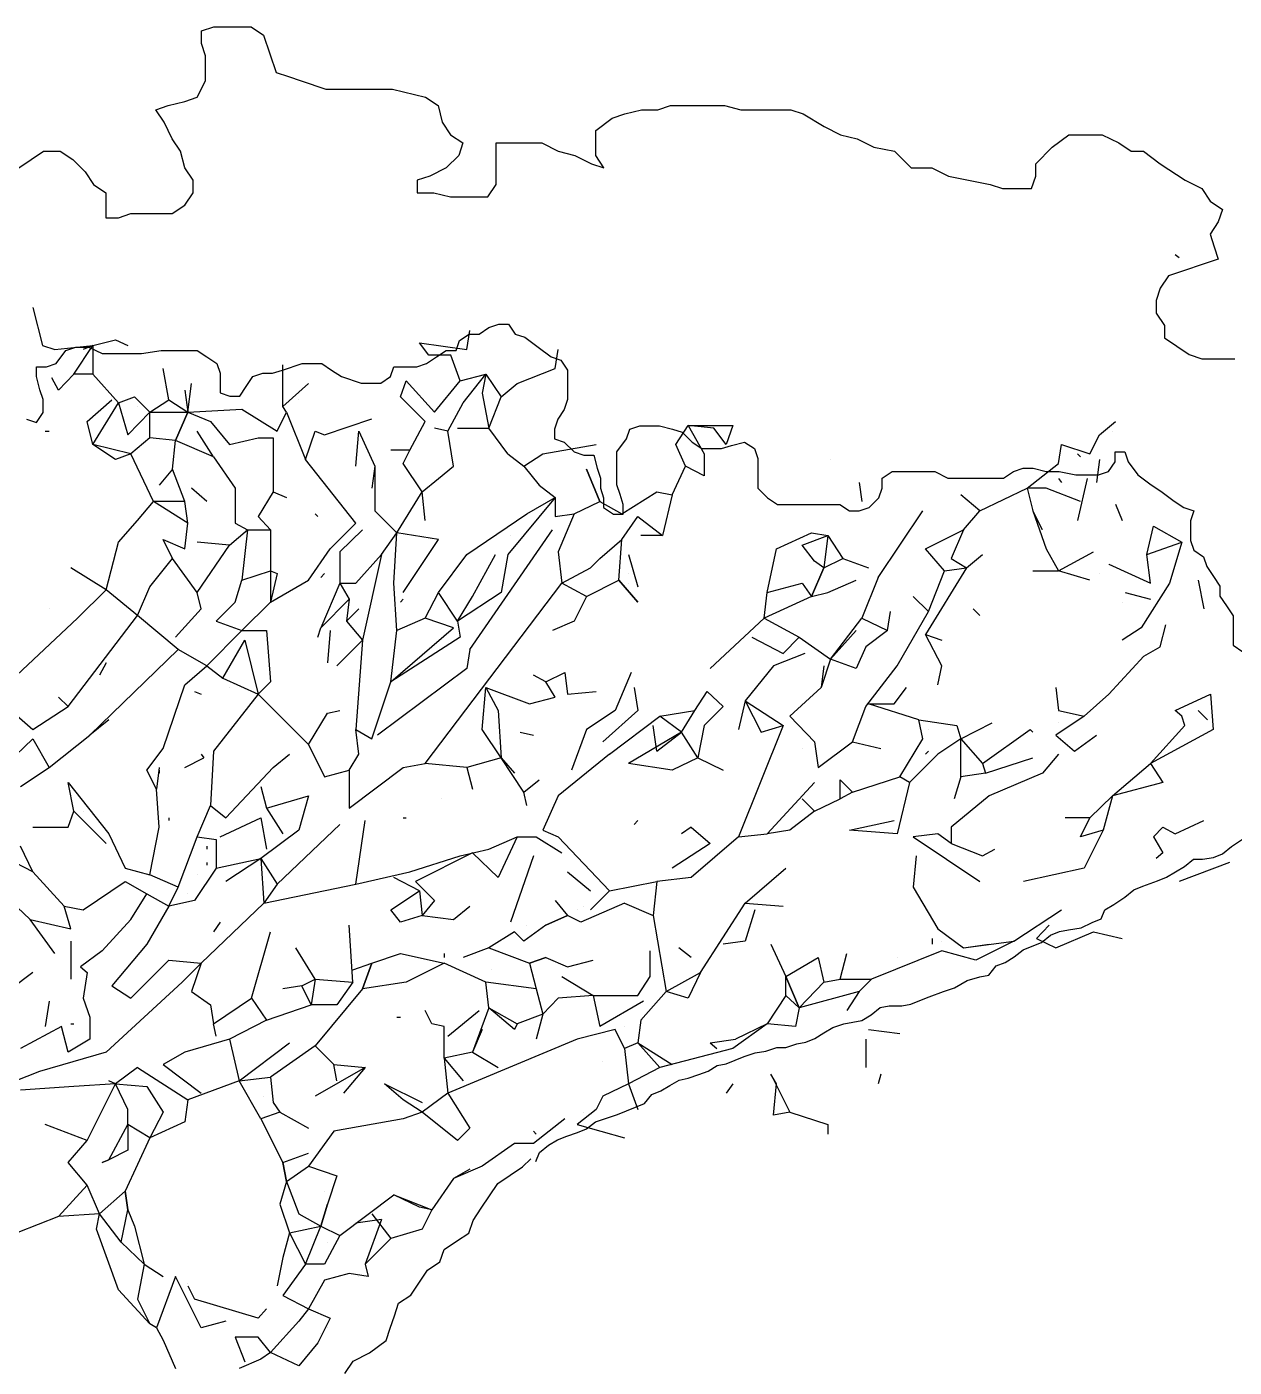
# Model space of a CAD drawing. Header units: inches. Extents: x -422522 to 22891, y -2973 to 414515.
# Drawn here: x 2611.1 to 2842.2, y -2062 to -1805.5 of the extents above; entities that cross this region are included whole.
import ezdxf

# ---------------------------------------------------------------- set-up
doc = ezdxf.new("R2010")
doc.units = ezdxf.units.IN
doc.header["$MEASUREMENT"] = 0
doc.layers.add('pino marittimo', color=7, linetype='Continuous')

msp = doc.modelspace()

# ---------------------------------------------------------------- linework, layer by layer
at = {"layer": 'pino marittimo'}
for p, q in [((2830.91, -1849.07), (2831.64, -1849.61)), ((2612.27, -1859.24), (2614.09, -1866.51)), ((2695.33, -1867.24), (2695.87, -1863.6)), ((2614.09, -1866.51), (2616.45, -1867.24)), ((2616.45, -1867.24), (2623.72, -1866.51)), ((2620.09, -1871.97), (2623.72, -1866.51)), ((2623.72, -1866.51), (2621.9, -1867.24)), ((2623.72, -1866.51), (2628.08, -1865.42)), ((2623.72, -1866.51), (2623.72, -1871.97)), ((2628.08, -1865.42), (2630.44, -1866.51)), ((2688.06, -1868.33), (2686.24, -1865.97)), ((2686.24, -1865.97), (2695.33, -1867.24)), ((2692.24, -1868.33), (2688.06, -1868.33)), ((2694.06, -1873.24), (2692.24, -1868.33)), ((2712.23, -1870.87), (2712.78, -1867.24)), ((2620.09, -1871.97), (2617.18, -1875.05)), ((2623.72, -1871.97), (2620.09, -1871.97)), ((2623.72, -1871.97), (2628.63, -1877.42)), ((2638.26, -1876.87), (2637.17, -1870.87)), ((2660.07, -1878.14), (2660.07, -1870.15)), ((2694.06, -1873.24), (2698.96, -1871.97)), ((2694.6, -1877.42), (2698.96, -1871.97)), ((2698.96, -1871.97), (2698.24, -1875.6)), ((2698.96, -1871.97), (2701.87, -1876.33)), ((2704.96, -1873.78), (2712.23, -1870.87)), ((2617.18, -1875.05), (2615.91, -1872.69)), ((2641.89, -1879.24), (2642.62, -1873.78)), ((2660.07, -1878.14), (2664.98, -1873.78)), ((2682.61, -1876.33), (2683.7, -1873.24)), ((2683.7, -1873.24), (2689.15, -1879.24)), ((2689.15, -1879.24), (2694.06, -1873.24)), ((2701.87, -1876.33), (2704.96, -1873.78)), ((2622.63, -1881.05), (2627.36, -1876.87)), ((2623.72, -1885.41), (2628.63, -1877.42)), ((2628.63, -1877.42), (2631.72, -1876.33)), ((2628.63, -1877.42), (2630.44, -1883.6)), ((2631.72, -1876.33), (2634.63, -1879.24)), ((2634.63, -1879.24), (2638.26, -1876.87)), ((2638.26, -1876.87), (2641.89, -1879.24)), ((2641.35, -1875.05), (2641.89, -1879.24)), ((2663.16, -1876.87), (2663.16, -1876.87)), ((2687.33, -1881.05), (2682.61, -1876.33)), ((2691.69, -1882.87), (2694.6, -1877.42)), ((2698.24, -1875.6), (2699.51, -1882.32)), ((2699.51, -1882.32), (2701.87, -1876.33)), ((2630.44, -1883.6), (2634.63, -1879.24)), ((2632.26, -1878.14), (2632.26, -1878.14)), ((2634.63, -1884.14), (2634.63, -1879.24)), ((2634.63, -1879.24), (2641.89, -1879.24)), ((2641.89, -1879.24), (2639.53, -1884.69)), ((2639.53, -1884.69), (2641.89, -1879.24)), ((2641.89, -1879.24), (2652.25, -1878.69)), ((2641.89, -1879.24), (2646.26, -1881.05)), ((2652.25, -1878.69), (2658.98, -1882.87)), ((2658.98, -1882.87), (2660.8, -1879.24)), ((2660.8, -1879.24), (2660.07, -1878.14)), ((2660.8, -1879.24), (2664.43, -1888.32)), ((2623.72, -1885.41), (2622.63, -1881.05)), ((2646.26, -1881.05), (2649.89, -1885.41)), ((2668.07, -1883.6), (2677.15, -1880.51)), ((2684.42, -1886.5), (2687.33, -1881.05)), ((2691.69, -1882.87), (2689.15, -1882.32)), ((2693.51, -1882.32), (2699.51, -1882.32)), ((2703.14, -1887.23), (2699.51, -1882.32)), ((2735.31, -1885.41), (2737.67, -1881.78)), ((2737.67, -1881.78), (2746.22, -1881.78)), ((2742.58, -1882.32), (2737.67, -1881.78)), ((2737.67, -1881.78), (2740.76, -1887.23)), ((2744.94, -1885.41), (2742.58, -1882.32)), ((2746.22, -1881.78), (2744.94, -1885.41)), ((2816.37, -1883.6), (2819.46, -1881.05)), ((2614.63, -1882.87), (2615.36, -1882.87)), ((2634.63, -1884.14), (2630.99, -1887.23)), ((2639.53, -1884.69), (2634.63, -1884.14)), ((2638.99, -1890.14), (2639.53, -1884.69)), ((2646.8, -1887.78), (2639.53, -1884.69)), ((2646.8, -1887.78), (2643.71, -1882.87)), ((2649.89, -1885.41), (2655.34, -1884.14)), ((2655.34, -1884.14), (2658.25, -1884.14)), ((2655.34, -1884.14), (2658.25, -1884.14)), ((2658.25, -1884.14), (2658.25, -1894.5)), ((2664.43, -1888.32), (2666.25, -1882.87)), ((2666.25, -1882.87), (2668.07, -1883.6)), ((2674.06, -1889.59), (2674.61, -1882.87)), ((2674.61, -1882.87), (2677.7, -1889.59)), ((2692.78, -1889.59), (2691.69, -1882.87)), ((2814.55, -1887.23), (2816.37, -1883.6)), ((2818.91, -1882.87), (2818.91, -1882.87)), ((2630.99, -1887.23), (2623.72, -1885.41)), ((2628.08, -1888.32), (2623.72, -1885.41)), ((2630.99, -1887.23), (2628.08, -1888.32)), ((2635.35, -1896.32), (2630.99, -1887.23)), ((2684.42, -1886.5), (2680.79, -1886.5)), ((2683.15, -1889.05), (2684.42, -1886.5)), ((2703.14, -1887.23), (2706.23, -1889.59)), ((2706.23, -1889.59), (2709.87, -1887.23)), ((2709.87, -1887.23), (2720.04, -1885.41)), ((2737.13, -1889.59), (2735.31, -1885.41)), ((2740.76, -1887.23), (2740.76, -1891.41)), ((2808.55, -1889.05), (2809.1, -1885.41)), ((2809.1, -1885.41), (2814.55, -1887.23)), ((2812.19, -1887.23), (2812.73, -1887.78)), ((2638.99, -1890.14), (2636.44, -1893.23)), ((2641.35, -1896.32), (2638.99, -1890.14)), ((2646.8, -1887.78), (2650.98, -1893.77)), ((2674.06, -1900.5), (2664.43, -1888.32)), ((2677.7, -1889.59), (2677.15, -1893.77)), ((2677.7, -1889.59), (2677.7, -1898.14)), ((2686.79, -1894.5), (2683.15, -1889.05)), ((2689.88, -1891.96), (2692.78, -1889.59)), ((2706.23, -1889.59), (2709.14, -1893.23)), ((2720.77, -1896.32), (2718.23, -1890.14)), ((2718.23, -1890.14), (2718.23, -1890.14)), ((2718.23, -1890.14), (2720.77, -1896.32)), ((2734.58, -1895.05), (2737.13, -1889.59)), ((2740.76, -1891.41), (2737.13, -1889.59)), ((2764.94, -1888.32), (2764.94, -1888.32)), ((2802.56, -1893.77), (2808.55, -1889.05)), ((2816.37, -1888.32), (2815.82, -1892.68)), ((2686.79, -1894.5), (2689.88, -1891.96)), ((2770.39, -1892.68), (2770.93, -1896.32)), ((2808.55, -1891.96), (2809.1, -1892.68)), ((2814.01, -1891.96), (2812.19, -1899.95)), ((2645.53, -1896.32), (2642.62, -1893.77)), ((2650.98, -1893.77), (2650.98, -1900.5)), ((2658.25, -1894.5), (2655.34, -1899.23)), ((2658.25, -1894.5), (2660.8, -1895.59)), ((2681.88, -1902.32), (2686.79, -1894.5)), ((2687.33, -1899.95), (2686.79, -1894.5)), ((2709.14, -1893.23), (2712.23, -1895.59)), ((2724.95, -1898.68), (2731.68, -1894.5)), ((2731.68, -1894.5), (2734.58, -1895.05)), ((2734.58, -1895.05), (2732.77, -1902.86)), ((2793.47, -1898.14), (2789.83, -1895.05)), ((2793.47, -1898.14), (2802.56, -1893.77)), ((2806.19, -1893.77), (2802.56, -1893.77)), ((2802.56, -1893.77), (2803.65, -1898.14)), ((2812.73, -1896.32), (2806.19, -1893.77)), ((2632.26, -1899.95), (2635.35, -1896.32)), ((2641.35, -1896.32), (2635.35, -1896.32)), ((2641.89, -1900.5), (2635.35, -1896.32)), ((2641.89, -1900.5), (2641.35, -1896.32)), ((2712.23, -1895.59), (2703.14, -1906.5)), ((2706.78, -1898.68), (2712.23, -1895.59)), ((2712.23, -1895.59), (2712.23, -1899.23)), ((2715.86, -1898.68), (2720.77, -1896.32)), ((2720.77, -1896.32), (2724.95, -1898.68)), ((2819.46, -1896.86), (2820.73, -1899.95)), ((2628.63, -1904.13), (2632.26, -1899.95)), ((2641.35, -1905.41), (2641.89, -1900.5)), ((2650.98, -1900.5), (2653.34, -1901.77)), ((2655.34, -1899.23), (2657.71, -1901.77)), ((2666.25, -1898.68), (2666.79, -1899.23)), ((2669.16, -1905.41), (2674.06, -1900.5)), ((2677.7, -1898.14), (2681.88, -1902.32)), ((2687.33, -1899.95), (2687.33, -1899.95)), ((2695.33, -1906.5), (2706.78, -1898.68)), ((2712.23, -1899.23), (2715.86, -1898.68)), ((2715.86, -1898.68), (2712.78, -1905.95)), ((2724.95, -1903.59), (2728.04, -1899.23)), ((2728.04, -1899.23), (2732.77, -1902.86)), ((2774.02, -1910.86), (2782.57, -1898.14)), ((2790.38, -1901.77), (2793.47, -1898.14)), ((2805.46, -1901.77), (2803.65, -1898.14)), ((2803.65, -1898.14), (2806.19, -1905.41)), ((2649.89, -1904.68), (2653.34, -1901.77)), ((2653.34, -1901.77), (2652.25, -1911.4)), ((2653.34, -1901.77), (2657.71, -1901.77)), ((2657.71, -1901.77), (2657.71, -1909.59)), ((2675.34, -1901.77), (2670.97, -1905.95)), ((2678.97, -1906.5), (2681.88, -1902.32)), ((2681.33, -1911.95), (2681.88, -1902.32)), ((2689.88, -1903.59), (2681.88, -1902.32)), ((2695.87, -1924.67), (2711.68, -1901.77)), ((2703.69, -1902.86), (2703.69, -1902.86)), ((2732.77, -1902.86), (2728.59, -1902.86)), ((2754.58, -1905.41), (2761.3, -1902.32)), ((2759.48, -1904.68), (2764.39, -1902.86)), ((2761.3, -1902.32), (2764.39, -1902.86)), ((2764.39, -1902.86), (2763.66, -1909.04)), ((2764.39, -1902.86), (2767.3, -1907.22)), ((2783.11, -1905.41), (2790.38, -1901.77)), ((2790.38, -1901.77), (2788.02, -1907.22)), ((2805.46, -1901.77), (2805.46, -1901.77)), ((2825.46, -1906.5), (2826.73, -1901.04)), ((2826.73, -1901.04), (2832.18, -1904.13)), ((2626.26, -1913.22), (2628.63, -1904.13)), ((2638.99, -1907.22), (2637.17, -1903.59)), ((2637.17, -1903.59), (2641.35, -1905.41)), ((2649.89, -1904.68), (2643.71, -1904.13)), ((2643.71, -1913.77), (2649.89, -1904.68)), ((2664.98, -1911.4), (2669.16, -1905.41)), ((2683.15, -1913.77), (2689.88, -1903.59)), ((2720.77, -1907.22), (2724.95, -1903.59)), ((2724.41, -1911.4), (2724.95, -1903.59)), ((2752.76, -1913.77), (2754.58, -1905.41)), ((2761.85, -1907.77), (2759.48, -1904.68)), ((2761.85, -1907.77), (2759.48, -1904.68)), ((2786.75, -1909.59), (2783.11, -1905.41)), ((2806.19, -1905.41), (2808.55, -1909.59)), ((2825.46, -1906.5), (2832.18, -1904.13)), ((2832.18, -1904.13), (2829.82, -1911.95)), ((2634.63, -1912.68), (2638.99, -1907.22)), ((2643.71, -1913.77), (2638.99, -1907.22)), ((2670.97, -1905.95), (2670.97, -1911.95)), ((2674.06, -1911.95), (2678.97, -1906.5)), ((2678.97, -1906.5), (2675.34, -1922.85)), ((2689.88, -1913.77), (2695.33, -1906.5)), ((2696.42, -1914.49), (2700.78, -1906.5)), ((2703.14, -1906.5), (2701.87, -1913.77)), ((2712.78, -1905.95), (2713.5, -1911.95)), ((2718.95, -1909.04), (2720.77, -1907.22)), ((2726.22, -1906.5), (2728.04, -1912.68)), ((2763.66, -1909.04), (2761.85, -1907.77)), ((2763.66, -1909.04), (2767.3, -1907.22)), ((2767.3, -1907.22), (2772.21, -1909.04)), ((2788.02, -1907.22), (2790.93, -1909.04)), ((2790.93, -1909.04), (2794.01, -1906.5)), ((2808.55, -1909.59), (2815.28, -1905.95)), ((2826.18, -1911.95), (2825.46, -1906.5)), ((2626.26, -1913.22), (2619.54, -1909.04)), ((2652.25, -1911.4), (2657.71, -1909.59)), ((2657.71, -1909.59), (2657.71, -1915.58)), ((2657.71, -1909.59), (2658.98, -1910.13)), ((2658.98, -1910.13), (2657.71, -1915.58)), ((2668.07, -1910.13), (2667.34, -1910.86)), ((2713.5, -1911.95), (2718.95, -1909.04)), ((2726.22, -1910.13), (2726.22, -1910.13)), ((2763.66, -1909.04), (2761.3, -1914.49)), ((2761.3, -1914.49), (2763.66, -1909.04)), ((2790.93, -1909.04), (2783.11, -1921.76)), ((2783.66, -1917.4), (2786.75, -1909.59)), ((2786.75, -1909.59), (2790.93, -1909.04)), ((2803.65, -1909.59), (2808.55, -1909.59)), ((2814.55, -1911.4), (2808.55, -1909.59)), ((2816.37, -1910.13), (2816.37, -1910.13)), ((2818.19, -1908.31), (2818.19, -1908.31)), ((2818.19, -1908.31), (2826.18, -1911.95)), ((2620.81, -1918.67), (2626.26, -1913.22)), ((2632.26, -1918.13), (2626.26, -1913.22)), ((2632.26, -1918.13), (2634.63, -1912.68)), ((2650.98, -1915.58), (2652.25, -1911.4)), ((2657.71, -1915.58), (2664.98, -1911.4)), ((2670.97, -1911.95), (2667.34, -1920.49)), ((2670.97, -1911.95), (2672.79, -1915.04)), ((2670.97, -1911.95), (2674.06, -1911.95)), ((2681.88, -1921.04), (2681.33, -1911.95)), ((2687.33, -1946.48), (2713.5, -1911.95)), ((2718.23, -1914.49), (2713.5, -1911.95)), ((2718.23, -1914.49), (2724.41, -1911.4)), ((2728.04, -1915.58), (2724.41, -1911.4)), ((2724.41, -1911.4), (2728.04, -1915.58)), ((2726.22, -1911.95), (2726.22, -1911.95)), ((2752.76, -1913.77), (2759.48, -1911.95)), ((2759.48, -1911.95), (2761.3, -1914.49)), ((2764.39, -1913.77), (2769.84, -1911.4)), ((2774.02, -1910.86), (2770.93, -1918.67)), ((2829.82, -1911.95), (2824.37, -1920.49)), ((2835.27, -1911.4), (2836.36, -1916.86)), ((2644.44, -1916.86), (2643.71, -1913.77)), ((2647.35, -1919.22), (2650.98, -1915.58)), ((2657.71, -1915.58), (2652.25, -1921.04)), ((2667.34, -1920.49), (2672.79, -1915.04)), ((2672.79, -1915.04), (2672.25, -1919.22)), ((2683.15, -1915.04), (2682.61, -1915.58)), ((2687.33, -1918.67), (2689.88, -1913.77)), ((2693.51, -1919.22), (2689.88, -1913.77)), ((2701.87, -1913.77), (2693.51, -1919.22)), ((2693.51, -1919.22), (2696.42, -1914.49)), ((2718.23, -1914.49), (2715.86, -1919.22)), ((2752.21, -1918.67), (2752.76, -1913.77)), ((2752.21, -1918.67), (2752.76, -1913.77)), ((2752.21, -1918.67), (2752.76, -1913.77)), ((2761.3, -1914.49), (2752.21, -1918.67)), ((2761.3, -1914.49), (2764.39, -1913.77)), ((2783.66, -1917.4), (2780.75, -1914.49)), ((2820.73, -1915.58), (2820.73, -1915.58)), ((2821.28, -1913.77), (2826.18, -1915.04)), ((2615.36, -1916.86), (2615.36, -1916.86)), ((2619, -1935.58), (2632.26, -1918.13)), ((2640.08, -1924.67), (2632.26, -1918.13)), ((2639.53, -1922.31), (2644.44, -1916.86)), ((2672.25, -1919.22), (2674.61, -1916.86)), ((2674.61, -1916.86), (2672.25, -1919.22)), ((2775.84, -1921.04), (2776.39, -1917.4)), ((2777.66, -1927.76), (2783.66, -1917.4)), ((2793.47, -1918.13), (2792.2, -1916.86)), ((2609.18, -1929.58), (2620.81, -1918.67)), ((2647.35, -1919.22), (2652.25, -1921.04)), ((2666.79, -1922.31), (2667.34, -1920.49)), ((2672.25, -1919.22), (2675.34, -1922.85)), ((2680.79, -1930.85), (2692.78, -1920.49)), ((2687.33, -1918.67), (2681.88, -1921.04)), ((2692.78, -1920.49), (2687.33, -1918.67)), ((2693.51, -1919.22), (2694.06, -1922.31)), ((2715.86, -1919.22), (2711.68, -1921.04)), ((2741.85, -1928.31), (2752.21, -1918.67)), ((2752.21, -1918.67), (2758.94, -1922.31)), ((2764.94, -1926.49), (2770.93, -1918.67)), ((2770.93, -1918.67), (2775.84, -1921.04)), ((2824.37, -1920.49), (2820.73, -1922.85)), ((2828, -1924.13), (2829.09, -1919.95)), ((2652.25, -1921.04), (2645.53, -1927.76)), ((2648.62, -1930.12), (2652.8, -1922.85)), ((2652.25, -1921.04), (2656.98, -1921.04)), ((2652.8, -1922.85), (2655.34, -1933.21)), ((2656.98, -1921.04), (2657.71, -1930.85)), ((2666.79, -1922.31), (2666.79, -1922.31)), ((2669.16, -1921.04), (2668.61, -1927.22)), ((2675.34, -1922.85), (2670.43, -1927.76)), ((2675.34, -1922.85), (2674.06, -1939.94)), ((2680.79, -1930.85), (2681.88, -1921.04)), ((2694.06, -1922.31), (2680.79, -1930.85)), ((2749.85, -1922.31), (2755.85, -1925.4)), ((2758.94, -1922.31), (2755.85, -1925.4)), ((2758.94, -1922.31), (2764.94, -1926.49)), ((2769.84, -1921.04), (2764.94, -1926.49)), ((2775.84, -1921.04), (2771.66, -1924.13)), ((2786.2, -1927.76), (2783.11, -1921.76)), ((2783.11, -1921.76), (2786.2, -1922.85)), ((2623.18, -1941.03), (2640.08, -1924.67)), ((2645.53, -1927.76), (2640.08, -1924.67)), ((2695.87, -1924.67), (2695.33, -1928.31)), ((2695.87, -1924.67), (2695.87, -1924.67)), ((2760.03, -1925.4), (2754.03, -1927.76)), ((2771.66, -1924.13), (2769.84, -1928.31)), ((2818.19, -1933.21), (2824.91, -1925.94)), ((2824.91, -1925.94), (2828, -1924.13)), ((2626.26, -1927.22), (2624.99, -1929.58)), ((2641.35, -1931.4), (2645.53, -1927.76)), ((2645.53, -1927.76), (2648.62, -1930.12)), ((2695.33, -1928.31), (2678.24, -1941.03)), ((2754.03, -1927.76), (2748.58, -1934.49)), ((2764.94, -1926.49), (2763.12, -1931.94)), ((2763.66, -1927.76), (2763.12, -1931.94)), ((2769.84, -1928.31), (2764.94, -1926.49)), ((2771.66, -1935.58), (2777.66, -1927.76)), ((2785.47, -1931.4), (2786.2, -1927.76)), ((2785.47, -1931.4), (2786.2, -1927.76)), ((2648.62, -1930.12), (2655.34, -1933.21)), ((2657.71, -1930.85), (2655.34, -1933.21)), ((2677.15, -1941.76), (2680.79, -1930.85)), ((2681.33, -1929.03), (2681.33, -1929.03)), ((2710.41, -1930.85), (2708.05, -1929.58)), ((2710.41, -1930.85), (2714.05, -1929.03)), ((2712.23, -1933.76), (2710.41, -1930.85)), ((2714.05, -1929.03), (2714.59, -1933.21)), ((2726.77, -1929.03), (2723.68, -1936.3)), ((2619, -1935.58), (2617.18, -1933.76)), ((2637.17, -1943.57), (2641.35, -1931.4)), ((2643.17, -1932.67), (2644.44, -1933.21)), ((2655.34, -1933.21), (2646.8, -1944.12)), ((2649.89, -1931.94), (2649.89, -1931.94)), ((2655.34, -1933.21), (2664.98, -1942.85)), ((2698.24, -1939.94), (2698.96, -1931.94)), ((2698.96, -1931.94), (2701.33, -1936.3)), ((2698.96, -1931.94), (2707.32, -1935.03)), ((2707.32, -1935.03), (2712.23, -1933.76)), ((2714.59, -1933.21), (2720.04, -1932.67)), ((2727.31, -1931.94), (2728.04, -1936.3)), ((2738.95, -1936.3), (2741.31, -1932.67)), ((2741.31, -1932.67), (2744.4, -1935.58)), ((2763.12, -1931.94), (2757.12, -1937.39)), ((2777.11, -1935.03), (2779.48, -1931.94)), ((2808.01, -1931.94), (2808.55, -1936.3)), ((2813.46, -1937.39), (2818.19, -1933.21)), ((2830.91, -1936.3), (2837.63, -1933.21)), ((2837.63, -1933.21), (2838.18, -1939.94)), ((2612.27, -1939.94), (2619, -1935.58)), ((2668.61, -1936.85), (2670.97, -1936.3)), ((2701.33, -1936.3), (2701.87, -1945.39)), ((2723.68, -1936.3), (2718.23, -1939.94)), ((2728.04, -1936.3), (2721.32, -1942.3)), ((2732.22, -1937.39), (2738.95, -1936.3)), ((2736.4, -1940.48), (2738.95, -1936.3)), ((2744.4, -1935.58), (2740.76, -1939.21)), ((2748.58, -1934.49), (2747.31, -1939.94)), ((2748.58, -1934.49), (2751.67, -1940.48)), ((2748.58, -1934.49), (2755.85, -1939.21)), ((2769.12, -1942.3), (2771.66, -1935.58)), ((2781.84, -1938.12), (2772.21, -1935.03)), ((2772.21, -1935.03), (2777.11, -1935.03)), ((2808.55, -1936.3), (2813.46, -1937.39)), ((2832.18, -1937.39), (2830.91, -1936.3)), ((2835.27, -1936.3), (2837.09, -1938.12)), ((2608.64, -1936.85), (2612.27, -1939.94)), ((2626.81, -1938.12), (2623.18, -1941.03)), ((2664.98, -1942.85), (2668.61, -1936.85)), ((2722.59, -1944.66), (2732.22, -1937.39)), ((2736.4, -1940.48), (2732.22, -1937.39)), ((2757.12, -1937.39), (2761.85, -1942.3)), ((2782.57, -1941.76), (2781.84, -1938.12)), ((2781.84, -1938.12), (2789.11, -1939.21)), ((2789.83, -1941.76), (2795.83, -1938.67)), ((2813.46, -1937.39), (2808.01, -1941.03)), ((2808.55, -1938.67), (2808.55, -1938.67)), ((2832.73, -1939.21), (2832.18, -1937.39)), ((2615.36, -1947.21), (2623.18, -1941.03)), ((2674.61, -1944.66), (2674.06, -1939.94)), ((2674.06, -1939.94), (2677.15, -1941.76)), ((2701.87, -1945.39), (2698.24, -1939.94)), ((2705.51, -1940.48), (2708.05, -1941.03)), ((2718.23, -1939.94), (2715.32, -1947.75)), ((2736.4, -1940.48), (2726.22, -1946.48)), ((2731.68, -1944.12), (2730.95, -1939.21)), ((2731.68, -1944.12), (2736.4, -1940.48)), ((2739.49, -1945.39), (2736.4, -1940.48)), ((2740.76, -1939.21), (2739.49, -1945.39)), ((2755.85, -1939.21), (2747.31, -1960.47)), ((2751.67, -1940.48), (2755.85, -1939.21)), ((2783.66, -1939.94), (2783.66, -1939.94)), ((2789.11, -1939.21), (2789.83, -1941.76)), ((2794.01, -1946.48), (2803.1, -1939.94)), ((2803.1, -1939.94), (2803.65, -1940.48)), ((2803.65, -1940.48), (2803.1, -1939.94)), ((2808.01, -1941.03), (2811.64, -1944.12)), ((2811.64, -1944.12), (2815.82, -1941.03)), ((2826.18, -1946.48), (2832.73, -1939.21)), ((2838.18, -1939.94), (2826.18, -1946.48)), ((2607.36, -1946.48), (2612.27, -1941.76)), ((2612.27, -1941.76), (2615.36, -1947.21)), ((2634.08, -1947.75), (2637.17, -1943.57)), ((2664.98, -1942.85), (2668.07, -1949.02)), ((2759.48, -1943.57), (2759.48, -1943.57)), ((2761.85, -1942.3), (2762.57, -1947.21)), ((2762.57, -1947.21), (2769.12, -1942.3)), ((2769.12, -1942.3), (2774.57, -1943.57)), ((2778.2, -1949.02), (2782.57, -1941.76)), ((2789.83, -1941.76), (2785.47, -1944.66)), ((2789.83, -1949.02), (2789.83, -1941.76)), ((2789.83, -1941.76), (2794.01, -1946.48)), ((2641.35, -1947.21), (2644.98, -1945.39)), ((2644.44, -1944.66), (2644.98, -1945.39)), ((2646.8, -1944.12), (2646.26, -1954.48)), ((2658.25, -1947.21), (2661.34, -1944.66)), ((2672.79, -1947.75), (2674.61, -1944.66)), ((2683.15, -1947.21), (2687.33, -1946.48)), ((2695.33, -1947.21), (2687.33, -1946.48)), ((2701.87, -1945.39), (2695.33, -1947.21)), ((2706.23, -1951.93), (2701.87, -1945.39)), ((2701.87, -1945.39), (2704.41, -1948.3)), ((2722.59, -1944.66), (2712.78, -1952.66)), ((2734.58, -1947.75), (2726.22, -1946.48)), ((2739.49, -1945.39), (2734.58, -1947.75)), ((2739.49, -1945.39), (2744.4, -1947.75)), ((2785.47, -1944.66), (2780.02, -1950.12)), ((2783.66, -1944.12), (2783.11, -1944.66)), ((2794.01, -1946.48), (2794.56, -1948.3)), ((2794.56, -1948.3), (2803.65, -1945.39)), ((2808.55, -1944.66), (2805.46, -1948.3)), ((2818.91, -1952.66), (2826.18, -1946.48)), ((2826.18, -1946.48), (2828.55, -1950.12)), ((2609.91, -1950.84), (2615.36, -1947.21)), ((2635.9, -1951.39), (2634.08, -1947.75)), ((2636.44, -1947.21), (2635.9, -1951.39)), ((2636.44, -1947.75), (2636.44, -1948.3)), ((2649.16, -1956.84), (2658.25, -1947.21)), ((2668.07, -1949.02), (2672.79, -1947.75)), ((2672.79, -1955.02), (2683.15, -1947.21)), ((2672.79, -1947.75), (2672.79, -1955.02)), ((2695.33, -1947.21), (2696.42, -1951.39)), ((2769.12, -1951.93), (2778.2, -1949.02)), ((2780.02, -1950.12), (2778.2, -1949.02)), ((2789.83, -1949.02), (2788.56, -1953.21)), ((2794.56, -1948.3), (2789.83, -1949.02)), ((2805.46, -1948.3), (2795.29, -1952.66)), ((2620.09, -1955.57), (2619, -1950.12)), ((2619, -1950.12), (2626.81, -1959.93)), ((2636.44, -1958.66), (2635.9, -1951.39)), ((2655.89, -1950.84), (2656.98, -1955.02)), ((2706.23, -1951.93), (2709.14, -1949.57)), ((2752.76, -1959.93), (2761.85, -1950.12)), ((2766.75, -1953.21), (2766.75, -1949.57)), ((2766.75, -1949.57), (2769.12, -1951.93)), ((2780.02, -1950.12), (2777.66, -1959.93)), ((2828.55, -1950.12), (2818.91, -1952.66)), ((2656.98, -1955.02), (2664.98, -1952.66)), ((2664.98, -1952.66), (2663.16, -1959.2)), ((2690.42, -1953.21), (2690.42, -1953.21)), ((2706.78, -1954.48), (2706.23, -1951.93)), ((2706.23, -1951.93), (2706.23, -1951.93)), ((2712.78, -1952.66), (2709.87, -1959.2)), ((2759.48, -1953.21), (2761.85, -1955.57)), ((2761.85, -1955.57), (2766.75, -1953.21)), ((2769.12, -1951.93), (2766.75, -1953.21)), ((2795.29, -1952.66), (2788.02, -1958.66)), ((2814.55, -1956.84), (2818.91, -1952.66)), ((2818.91, -1952.66), (2817.1, -1959.2)), ((2619, -1958.66), (2620.09, -1955.57)), ((2620.09, -1955.57), (2626.26, -1961.75)), ((2621.9, -1955.57), (2621.9, -1955.57)), ((2638.26, -1956.84), (2638.26, -1957.39)), ((2643.71, -1960.47), (2646.26, -1954.48)), ((2646.26, -1954.48), (2649.16, -1956.84)), ((2648.07, -1960.47), (2655.89, -1956.84)), ((2655.89, -1956.84), (2656.98, -1962.84)), ((2656.98, -1955.02), (2660.07, -1959.93)), ((2683.15, -1956.84), (2683.7, -1956.84)), ((2706.78, -1954.48), (2706.78, -1954.48)), ((2761.85, -1955.57), (2757.12, -1959.2)), ((2761.85, -1955.57), (2757.12, -1959.2)), ((2814.55, -1956.84), (2809.83, -1956.84)), ((2812.73, -1960.47), (2814.55, -1956.84)), ((2612.27, -1958.66), (2619, -1958.66)), ((2634.63, -1967.74), (2636.44, -1958.66)), ((2663.16, -1959.2), (2655.89, -1964.65)), ((2658.98, -1969.56), (2670.97, -1958.11)), ((2674.06, -1969.56), (2675.88, -1957.39)), ((2709.87, -1959.2), (2712.78, -1960.47)), ((2728.04, -1957.39), (2727.31, -1958.11)), ((2738.22, -1958.66), (2736.4, -1959.93)), ((2738.22, -1958.66), (2741.85, -1961.75)), ((2757.12, -1959.2), (2752.76, -1959.93)), ((2768.57, -1959.2), (2777.11, -1957.39)), ((2777.66, -1959.93), (2768.57, -1959.2)), ((2788.02, -1958.66), (2788.02, -1961.75)), ((2817.1, -1959.2), (2812.73, -1960.47)), ((2817.1, -1959.2), (2813.46, -1966.47)), ((2828.55, -1958.66), (2826.73, -1960.47)), ((2828.55, -1958.66), (2830.91, -1959.93)), ((2830.91, -1959.93), (2836.36, -1957.39)), ((2626.81, -1959.93), (2629.9, -1966.47)), ((2640.08, -1970.11), (2643.71, -1960.47)), ((2643.71, -1960.47), (2647.35, -1961.02)), ((2647.35, -1961.02), (2647.35, -1966.47)), ((2699.51, -1962.84), (2704.96, -1960.47)), ((2704.96, -1960.47), (2701.33, -1968.29)), ((2704.96, -1960.47), (2708.6, -1960.47)), ((2708.6, -1960.47), (2713.5, -1963.56)), ((2712.78, -1960.47), (2722.59, -1970.83)), ((2741.85, -1961.75), (2734.58, -1966.47)), ((2747.31, -1960.47), (2738.22, -1968.29)), ((2747.31, -1960.47), (2752.76, -1959.93)), ((2785.47, -1959.93), (2780.75, -1960.47)), ((2780.75, -1960.47), (2793.47, -1969.02)), ((2788.02, -1961.75), (2785.47, -1959.93)), ((2788.02, -1961.75), (2794.01, -1964.11)), ((2826.73, -1960.47), (2828.55, -1963.56)), ((2612.27, -1967.2), (2609.91, -1962.29)), ((2645.53, -1962.29), (2645.53, -1962.84)), ((2684.42, -1967.2), (2694.06, -1964.11)), ((2696.42, -1963.56), (2685.51, -1969.02)), ((2694.06, -1964.11), (2699.51, -1962.84)), ((2701.33, -1968.29), (2696.42, -1963.56)), ((2708.05, -1964.11), (2703.69, -1976.83)), ((2781.29, -1964.11), (2780.75, -1970.11)), ((2794.01, -1964.11), (2796.38, -1962.84)), ((2828.55, -1963.56), (2827.27, -1964.65)), ((2612.27, -1967.2), (2607.36, -1964.65)), ((2618.27, -1973.74), (2612.27, -1967.2)), ((2629.9, -1966.47), (2634.63, -1967.74)), ((2647.35, -1966.47), (2643.17, -1972.65)), ((2645.53, -1965.38), (2645.53, -1965.93)), ((2647.35, -1966.47), (2655.89, -1964.65)), ((2655.89, -1964.65), (2649.16, -1969.02)), ((2655.89, -1964.65), (2656.43, -1973.2)), ((2655.89, -1964.65), (2658.98, -1969.56)), ((2674.06, -1969.56), (2684.42, -1967.2)), ((2714.59, -1967.2), (2718.95, -1970.83)), ((2748.58, -1973.2), (2756.39, -1966.47)), ((2813.46, -1966.47), (2801.83, -1969.02)), ((2841.27, -1965.38), (2831.64, -1969.02)), ((2602.64, -1967.74), (2611.73, -1976.29)), ((2621.9, -1974.47), (2629.9, -1969.02)), ((2629.9, -1969.02), (2634.08, -1971.38)), ((2640.08, -1970.11), (2634.63, -1967.74)), ((2643.71, -1967.74), (2643.71, -1967.74)), ((2658.98, -1969.56), (2656.43, -1973.2)), ((2656.43, -1973.2), (2674.06, -1969.56)), ((2686.24, -1970.83), (2681.33, -1968.29)), ((2685.51, -1969.02), (2689.15, -1972.65)), ((2722.59, -1970.83), (2731.68, -1969.02)), ((2731.68, -1969.02), (2730.95, -1975.56)), ((2738.22, -1968.29), (2731.68, -1969.02)), ((2630.99, -1976.29), (2634.08, -1971.38)), ((2634.08, -1971.38), (2638.26, -1973.74)), ((2638.26, -1973.74), (2640.08, -1970.11)), ((2641.89, -1971.38), (2641.89, -1971.38)), ((2680.79, -1974.47), (2686.24, -1970.83)), ((2686.24, -1970.83), (2686.79, -1975.56)), ((2722.59, -1970.83), (2718.95, -1974.47)), ((2780.75, -1970.11), (2785.47, -1978.1)), ((2618.27, -1973.74), (2621.9, -1974.47)), ((2619.54, -1978.1), (2618.27, -1973.74)), ((2638.26, -1973.74), (2634.08, -1981.01)), ((2643.17, -1972.65), (2638.26, -1973.74)), ((2656.43, -1973.2), (2644.44, -1984.65)), ((2682.61, -1976.83), (2680.79, -1974.47)), ((2689.15, -1972.65), (2686.79, -1975.56)), ((2692.78, -1976.29), (2695.87, -1973.74)), ((2712.23, -1972.65), (2714.59, -1975.56)), ((2716.41, -1974.47), (2716.41, -1974.47)), ((2725.5, -1973.2), (2717.14, -1976.83)), ((2717.68, -1973.74), (2717.68, -1973.74)), ((2725.5, -1973.2), (2725.5, -1973.2)), ((2725.5, -1973.2), (2730.95, -1975.56)), ((2740.04, -1986.46), (2748.58, -1973.2)), ((2748.58, -1973.2), (2755.85, -1973.74)), ((2750.4, -1974.47), (2748.58, -1980.47)), ((2800.01, -1980.47), (2809.1, -1974.47)), ((2611.73, -1976.29), (2619.54, -1978.1)), ((2616.45, -1982.83), (2611.73, -1976.29)), ((2630.99, -1976.29), (2625.54, -1982.28)), ((2648.07, -1976.83), (2646.8, -1978.65)), ((2673.52, -1988.28), (2672.79, -1977.38)), ((2686.79, -1975.56), (2682.61, -1976.83)), ((2686.79, -1975.56), (2692.78, -1976.29)), ((2710.41, -1977.38), (2706.23, -1980.47)), ((2706.78, -1977.38), (2706.78, -1977.38)), ((2710.41, -1977.38), (2714.59, -1975.56)), ((2714.59, -1975.56), (2710.41, -1977.38)), ((2717.14, -1976.83), (2714.59, -1975.56)), ((2730.95, -1975.56), (2733.49, -1990.1)), ((2806.74, -1977.38), (2804.37, -1979.92)), ((2654.07, -1991.37), (2657.71, -1978.65)), ((2704.41, -1978.65), (2699.51, -1981.74)), ((2706.23, -1980.47), (2704.41, -1978.65)), ((2784.38, -1979.92), (2784.38, -1981.01)), ((2785.47, -1978.1), (2790.38, -1981.74)), ((2804.37, -1979.92), (2808.01, -1981.74)), ((2808.01, -1981.74), (2815.28, -1978.65)), ((2815.28, -1978.65), (2820.73, -1979.92)), ((2619.54, -1980.47), (2619.54, -1980.47)), ((2619.54, -1980.47), (2619.54, -1987.74)), ((2625.54, -1982.28), (2621.36, -1985.37)), ((2625.54, -1982.28), (2625.54, -1982.28)), ((2634.08, -1981.01), (2627.36, -1989.01)), ((2666.25, -1987.74), (2662.61, -1981.74)), ((2699.51, -1981.74), (2694.6, -1983.56)), ((2699.51, -1981.74), (2707.32, -1984.65)), ((2730.4, -1987.19), (2730.4, -1982.28)), ((2738.22, -1983.56), (2735.86, -1981.74)), ((2748.58, -1980.47), (2744.4, -1981.01)), ((2753.49, -1981.01), (2756.39, -1987.19)), ((2786.2, -1982.28), (2772.75, -1987.74)), ((2786.2, -1980.47), (2786.2, -1980.47)), ((2792.74, -1984.1), (2786.2, -1982.28)), ((2790.38, -1981.74), (2800.01, -1980.47)), ((2790.38, -1981.74), (2795.29, -1981.01)), ((2800.01, -1980.47), (2792.74, -1984.1)), ((2630.99, -1991.37), (2638.26, -1984.1)), ((2638.26, -1984.1), (2644.44, -1984.65)), ((2644.44, -1984.65), (2640.8, -1988.28)), ((2644.44, -1984.65), (2642.62, -1990.1)), ((2673.52, -1985.92), (2677.15, -1984.65)), ((2677.15, -1984.65), (2675.34, -1989.55)), ((2675.34, -1989.55), (2677.15, -1984.65)), ((2677.15, -1984.65), (2682.61, -1982.83)), ((2682.61, -1982.83), (2690.97, -1984.65)), ((2690.97, -1984.65), (2683.7, -1988.28)), ((2690.97, -1982.83), (2690.97, -1983.56)), ((2698.96, -1988.28), (2690.97, -1984.65)), ((2710.41, -1983.56), (2707.32, -1984.65)), ((2707.32, -1984.65), (2710.41, -1983.56)), ((2707.32, -1984.65), (2708.6, -1989.55)), ((2710.41, -1983.56), (2714.59, -1985.37)), ((2714.59, -1985.37), (2719.5, -1984.1)), ((2756.39, -1987.19), (2762.57, -1983.56)), ((2762.57, -1983.56), (2763.66, -1988.28)), ((2766.75, -1987.74), (2768.03, -1982.83)), ((2777.66, -1983.56), (2777.66, -1983.56)), ((2612.27, -1986.46), (2608.09, -1989.55)), ((2621.36, -1985.37), (2622.63, -1986.46)), ((2622.63, -1986.46), (2621.9, -1991.37)), ((2700.05, -1985.92), (2700.05, -1985.92)), ((2713.5, -1987.19), (2719.5, -1990.83)), ((2728.04, -1990.83), (2730.4, -1987.19)), ((2733.49, -1990.1), (2740.04, -1986.46)), ((2740.04, -1986.46), (2737.67, -1991.37)), ((2756.39, -1990.83), (2756.39, -1987.19)), ((2758.94, -1993.19), (2756.39, -1987.19)), ((2756.39, -1987.19), (2758.94, -1993.19)), ((2640.8, -1988.28), (2626.26, -2001.73)), ((2627.36, -1989.01), (2630.99, -1991.37)), ((2642.62, -1990.1), (2646.26, -1992.64)), ((2663.7, -1989.01), (2660.07, -1989.55)), ((2663.7, -1989.01), (2666.25, -1987.74)), ((2665.52, -1992.64), (2663.7, -1989.01)), ((2666.25, -1987.74), (2665.52, -1992.64)), ((2666.25, -1987.74), (2673.52, -1988.28)), ((2675.34, -1989.55), (2666.25, -2000.46)), ((2673.52, -1988.28), (2670.43, -1992.64)), ((2683.7, -1988.28), (2675.34, -1989.55)), ((2708.6, -1989.55), (2698.96, -1988.28)), ((2699.51, -1993.19), (2698.96, -1988.28)), ((2708.6, -1989.55), (2709.87, -1994.46)), ((2733.49, -1990.1), (2728.59, -1995.55)), ((2737.67, -1991.37), (2733.49, -1990.1)), ((2763.66, -1988.28), (2758.94, -1993.19)), ((2770.39, -1990.1), (2758.94, -1993.19)), ((2763.66, -1988.28), (2766.75, -1987.74)), ((2766.75, -1987.74), (2772.75, -1987.74)), ((2770.39, -1990.1), (2768.03, -1993.73)), ((2772.75, -1987.74), (2770.39, -1990.1)), ((2615.36, -1991.92), (2614.63, -1996.82)), ((2621.9, -1991.37), (2623.18, -1995.01)), ((2646.26, -1992.64), (2646.8, -1996.28)), ((2646.8, -1996.28), (2654.07, -1991.37)), ((2654.07, -1991.37), (2656.98, -1995.55)), ((2656.98, -1995.55), (2665.52, -1992.64)), ((2670.43, -1992.64), (2665.52, -1992.64)), ((2712.78, -1991.37), (2709.87, -1994.46)), ((2719.5, -1990.83), (2712.78, -1991.37)), ((2719.5, -1990.83), (2720.77, -1996.82)), ((2719.5, -1990.83), (2728.04, -1990.83)), ((2729.13, -1991.92), (2720.77, -1996.82)), ((2756.39, -1990.83), (2752.76, -1996.28)), ((2758.94, -1993.19), (2756.39, -1990.83)), ((2623.18, -1995.01), (2623.18, -1999.19)), ((2681.88, -1995.01), (2682.61, -1995.01)), ((2688.6, -1996.28), (2687.33, -1993.73)), ((2691.69, -1998.64), (2697.69, -1993.73)), ((2699.51, -1993.19), (2696.42, -2001.73)), ((2699.51, -1993.19), (2704.96, -1996.28)), ((2704.41, -1997.37), (2699.51, -1993.19)), ((2709.87, -1994.46), (2704.96, -1996.28)), ((2709.87, -1994.46), (2708.6, -1999.19)), ((2758.94, -1993.19), (2758.21, -1996.82)), ((2617.72, -1996.82), (2609.91, -2001)), ((2619, -2001.73), (2617.72, -1996.82)), ((2619.54, -1996.28), (2620.09, -1996.28)), ((2647.35, -1998.64), (2646.8, -1996.28)), ((2656.98, -1995.55), (2649.89, -1999.19)), ((2690.97, -1996.82), (2688.6, -1996.28)), ((2690.97, -2002.82), (2690.97, -1996.82)), ((2698.24, -1997.37), (2696.42, -2001.73)), ((2704.96, -1996.28), (2704.41, -1997.37)), ((2723.68, -1997.37), (2716.41, -1999.19)), ((2725.5, -2001), (2723.68, -1997.37)), ((2725.5, -1996.82), (2725.5, -1996.82)), ((2728.59, -1995.55), (2728.04, -1999.91)), ((2752.76, -1996.28), (2746.22, -2001)), ((2752.76, -1996.28), (2746.76, -1999.19)), ((2758.21, -1996.82), (2752.76, -1996.28)), ((2772.21, -1997.37), (2778.2, -1998.1)), ((2623.18, -1999.19), (2619, -2001.73)), ((2649.89, -1999.19), (2641.35, -2001.73)), ((2649.89, -1999.19), (2651.71, -2007.18)), ((2651.71, -2007.18), (2661.34, -1999.91)), ((2666.25, -2000.46), (2657.71, -2006.46)), ((2666.25, -2000.46), (2669.88, -2004.09)), ((2716.41, -1999.19), (2691.69, -2009.55)), ((2728.04, -1999.91), (2725.5, -2001)), ((2728.04, -1999.91), (2732.22, -2004.64)), ((2728.04, -1999.91), (2734.58, -2004.09)), ((2741.85, -1999.91), (2746.76, -1999.19)), ((2741.85, -1999.91), (2743.13, -2001)), ((2771.66, -1999.19), (2771.66, -2004.64)), ((2626.26, -2001.73), (2613.54, -2005.37)), ((2641.35, -2001.73), (2637.17, -2004.09)), ((2696.42, -2001.73), (2690.97, -2002.82)), ((2690.97, -2002.82), (2691.69, -2009.55)), ((2690.97, -2002.82), (2694.6, -2007.18)), ((2696.42, -2001.73), (2701.33, -2004.64)), ((2725.5, -2001), (2726.22, -2007.73)), ((2746.22, -2001), (2732.22, -2004.64)), ((2613.54, -2005.37), (2606.27, -2008.27)), ((2632.26, -2004.64), (2628.08, -2007.73)), ((2632.26, -2004.64), (2632.26, -2004.64)), ((2632.26, -2004.64), (2641.89, -2010.82)), ((2637.17, -2004.09), (2644.44, -2009.55)), ((2675.88, -2004.64), (2666.25, -2010.09)), ((2670.43, -2007.18), (2669.88, -2004.09)), ((2669.88, -2004.09), (2675.88, -2004.64)), ((2675.88, -2004.64), (2671.7, -2009.55)), ((2721.32, -2003.55), (2721.32, -2003.55)), ((2732.22, -2004.64), (2726.22, -2007.73)), ((2628.08, -2007.73), (2620.09, -2008.27)), ((2622.63, -2018.63), (2628.08, -2007.73)), ((2628.08, -2007.73), (2626.81, -2007.18)), ((2630.44, -2012.64), (2628.08, -2007.73)), ((2628.08, -2007.73), (2634.08, -2008.27)), ((2651.71, -2007.18), (2641.89, -2010.82)), ((2651.71, -2007.18), (2657.71, -2006.46)), ((2655.89, -2014.45), (2651.71, -2007.18)), ((2657.71, -2006.46), (2658.25, -2011.36)), ((2683.15, -2010.82), (2679.52, -2007.73)), ((2679.52, -2007.73), (2686.79, -2011.36)), ((2726.22, -2007.73), (2721.32, -2010.09)), ((2726.22, -2007.73), (2728.04, -2012.64)), ((2746.22, -2007.73), (2744.94, -2009.55)), ((2754.58, -2007.73), (2753.49, -2005.91)), ((2753.49, -2005.91), (2757.12, -2013.18)), ((2754.03, -2013.73), (2754.58, -2007.73)), ((2774.57, -2005.91), (2774.02, -2007.73)), ((2620.09, -2008.27), (2609.91, -2009)), ((2634.08, -2008.27), (2637.17, -2013.18)), ((2656.43, -2010.09), (2656.43, -2010.09)), ((2691.69, -2009.55), (2686.79, -2013.18)), ((2691.69, -2009.55), (2695.87, -2016.27)), ((2721.32, -2010.09), (2720.04, -2012.64)), ((2630.44, -2015.54), (2630.44, -2012.64)), ((2637.17, -2013.18), (2634.63, -2018.09)), ((2641.89, -2010.82), (2641.35, -2015)), ((2659.52, -2013.18), (2655.89, -2014.45)), ((2658.25, -2011.36), (2659.52, -2013.18)), ((2659.52, -2013.18), (2664.98, -2016.27)), ((2686.79, -2013.18), (2683.15, -2010.82)), ((2686.79, -2013.18), (2683.15, -2014.45)), ((2693.51, -2018.63), (2686.79, -2013.18)), ((2720.04, -2012.64), (2716.41, -2015.54)), ((2717.68, -2013.18), (2717.68, -2013.18)), ((2757.12, -2013.18), (2754.03, -2013.73)), ((2757.12, -2013.18), (2764.39, -2015.54)), ((2622.63, -2018.63), (2614.63, -2015.54)), ((2626.81, -2022.27), (2630.44, -2015.54)), ((2634.63, -2018.09), (2630.44, -2015.54)), ((2630.44, -2015.54), (2630.44, -2020.45)), ((2641.35, -2015), (2634.63, -2018.09)), ((2655.89, -2014.45), (2660.07, -2022.81)), ((2683.15, -2014.45), (2669.88, -2016.82)), ((2714.05, -2014.45), (2708.05, -2019.18)), ((2716.41, -2015.54), (2725.5, -2018.09)), ((2764.39, -2015.54), (2764.39, -2017.36)), ((2634.63, -2018.09), (2629.9, -2028.27)), ((2669.88, -2016.82), (2664.98, -2023.54)), ((2695.87, -2016.27), (2693.51, -2018.63)), ((2708.05, -2016.82), (2708.6, -2017.36)), ((2619, -2022.81), (2622.63, -2018.63)), ((2630.44, -2020.45), (2626.81, -2022.27)), ((2660.07, -2022.81), (2664.98, -2021)), ((2704.41, -2019.18), (2698.24, -2023.54)), ((2704.41, -2019.18), (2698.24, -2023.54)), ((2708.05, -2019.18), (2704.41, -2019.18)), ((2622.63, -2027.18), (2619, -2022.81)), ((2626.81, -2022.27), (2625.54, -2022.81)), ((2625.54, -2022.81), (2626.81, -2022.27)), ((2660.8, -2026.45), (2660.07, -2022.81)), ((2660.07, -2022.81), (2660.8, -2026.45)), ((2660.8, -2026.45), (2664.98, -2023.54)), ((2664.98, -2023.54), (2670.43, -2025.36)), ((2698.24, -2023.54), (2692.78, -2025.9)), ((2670.43, -2025.36), (2668.61, -2030.81)), ((2692.78, -2025.9), (2688.6, -2031.9)), ((2695.87, -2024.09), (2692.78, -2025.9)), ((2622.63, -2027.18), (2617.18, -2033.17)), ((2624.99, -2032.63), (2622.63, -2027.18)), ((2629.9, -2028.27), (2624.99, -2032.63)), ((2630.44, -2031.9), (2629.9, -2028.27)), ((2629.9, -2028.27), (2630.44, -2031.9)), ((2660.8, -2026.45), (2659.52, -2030.81)), ((2660.8, -2026.45), (2663.16, -2032.63)), ((2668.07, -2028.27), (2668.07, -2028.27)), ((2659.52, -2030.81), (2661.34, -2036.26)), ((2667.34, -2034.99), (2668.61, -2030.81)), ((2668.61, -2030.81), (2667.34, -2034.99)), ((2670.97, -2036.81), (2681.33, -2028.99)), ((2681.33, -2028.99), (2688.6, -2031.9)), ((2686.24, -2031.36), (2681.33, -2028.99)), ((2617.18, -2033.17), (2603.18, -2038.62)), ((2624.99, -2032.63), (2617.18, -2033.17)), ((2624.45, -2035.54), (2624.99, -2032.63)), ((2629.17, -2038.08), (2624.99, -2032.63)), ((2629.17, -2038.08), (2630.44, -2031.9)), ((2630.44, -2031.9), (2631.72, -2034.99)), ((2663.16, -2032.63), (2667.34, -2034.99)), ((2678.97, -2033.72), (2674.06, -2034.44)), ((2678.97, -2033.72), (2675.88, -2042.26)), ((2677.15, -2032.63), (2680.79, -2037.35)), ((2688.6, -2031.9), (2686.24, -2031.36)), ((2688.6, -2031.9), (2686.79, -2035.54)), ((2628.63, -2047.17), (2624.45, -2035.54)), ((2631.72, -2034.99), (2633.53, -2042.26)), ((2661.34, -2036.26), (2660.07, -2040.99)), ((2661.34, -2036.26), (2667.34, -2034.99)), ((2661.34, -2036.26), (2664.43, -2042.26)), ((2664.43, -2042.26), (2667.34, -2034.99)), ((2667.34, -2034.99), (2670.97, -2036.81)), ((2686.79, -2035.54), (2680.79, -2037.35)), ((2633.53, -2042.26), (2629.17, -2038.08)), ((2670.97, -2036.81), (2668.07, -2042.26)), ((2668.61, -2038.08), (2668.61, -2038.08)), ((2680.79, -2037.35), (2675.88, -2042.26)), ((2660.07, -2040.99), (2658.98, -2046.44)), ((2633.53, -2042.26), (2632.26, -2048.98)), ((2633.53, -2042.26), (2637.17, -2044.62)), ((2664.43, -2042.26), (2660.07, -2048.26)), ((2668.07, -2042.26), (2664.43, -2042.26)), ((2672.79, -2044.08), (2668.07, -2045.35)), ((2676.43, -2044.62), (2672.79, -2044.08)), ((2675.88, -2042.26), (2676.43, -2044.62)), ((2639.53, -2044.62), (2635.9, -2054.44)), ((2644.44, -2054.44), (2639.53, -2044.62)), ((2641.89, -2045.89), (2641.89, -2045.89)), ((2641.89, -2046.44), (2643.17, -2048.98)), ((2668.07, -2045.35), (2664.98, -2050.8)), ((2674.61, -2044.62), (2674.61, -2044.62)), ((2634.63, -2053.71), (2628.63, -2047.17)), ((2632.26, -2048.98), (2634.63, -2053.71)), ((2655.34, -2052.62), (2643.17, -2048.98)), ((2660.07, -2048.26), (2664.98, -2050.8)), ((2655.34, -2052.62), (2656.98, -2050.8)), ((2664.98, -2050.8), (2663.16, -2053.16)), ((2664.98, -2050.8), (2669.16, -2052.62)), ((2635.9, -2054.44), (2634.63, -2053.71)), ((2649.16, -2053.16), (2644.44, -2054.44)), ((2663.16, -2053.16), (2657.71, -2059.16)), ((2669.16, -2052.62), (2666.79, -2057.34)), ((2635.9, -2054.44), (2637.17, -2056.8)), ((2637.17, -2056.8), (2639.53, -2062.25)), ((2655.34, -2056.25), (2650.98, -2056.25)), ((2650.98, -2056.25), (2652.8, -2060.98)), ((2657.71, -2059.16), (2655.34, -2056.25)), ((2667.34, -2055.53), (2667.34, -2055.53)), ((2668.61, -2054.44), (2668.61, -2054.44)), ((2657.71, -2059.16), (2655.89, -2060.43)), ((2663.16, -2061.71), (2657.71, -2059.16)), ((2666.79, -2057.34), (2663.16, -2061.71)), ((2655.89, -2060.43), (2651.71, -2062.25))]:
    msp.add_line(p, q, dxfattribs=at)
for points in [[(2609.55, -1832.49), (2611.93, -1830.9), (2614.31, -1829.31), (2617.49, -1829.31), (2619.87, -1830.9), (2622.26, -1833.28), (2623.85, -1835.66), (2626.23, -1837.25), (2626.23, -1842.02), (2628.61, -1842.02), (2631, -1841.22), (2638.94, -1841.22), (2641.32, -1839.63), (2642.91, -1837.25), (2642.91, -1834.87), (2641.32, -1832.49), (2640.53, -1829.31), (2638.94, -1826.93), (2637.35, -1823.76), (2635.76, -1821.38), (2638.15, -1820.58), (2641.32, -1819.79), (2643.71, -1818.99), (2645.3, -1815.82), (2645.3, -1811.06), (2644.5, -1808.67), (2644.5, -1806.29), (2646.89, -1805.5), (2654.04, -1805.5), (2656.42, -1807.09), (2658.8, -1814.23), (2661.19, -1815.03), (2663.57, -1815.82), (2668.34, -1817.41), (2681.05, -1817.41), (2687.4, -1818.99), (2689.79, -1820.58), (2690.58, -1823.76), (2692.17, -1826.14), (2694.55, -1827.73), (2693.76, -1830.11), (2691.37, -1832.49), (2688.2, -1834.08), (2685.81, -1834.87), (2685.81, -1837.25), (2688.99, -1837.25), (2692.17, -1838.05), (2699.32, -1838.05), (2700.91, -1835.66), (2700.91, -1827.73), (2709.65, -1827.73), (2712.82, -1829.31), (2716, -1830.11), (2719.18, -1831.7), (2721.56, -1832.49), (2719.97, -1830.11), (2719.97, -1825.34), (2723.15, -1822.96), (2725.53, -1822.17), (2728.71, -1821.38), (2731.89, -1821.38), (2734.27, -1820.58), (2744.6, -1820.58), (2747.78, -1821.38), (2757.31, -1821.38), (2759.7, -1822.17), (2763.67, -1824.55), (2766.85, -1826.14), (2770.02, -1826.93), (2773.2, -1828.52), (2777.17, -1829.31), (2780.35, -1832.49), (2784.32, -1832.49), (2787.5, -1834.08), (2795.45, -1835.66), (2797.83, -1836.46), (2803.39, -1836.46), (2804.18, -1834.08), (2804.18, -1831.7), (2807.36, -1828.52), (2810.54, -1826.14), (2816.9, -1826.14), (2820.07, -1827.73), (2822.46, -1829.31), (2824.84, -1829.31), (2828.02, -1831.7), (2832.78, -1834.87), (2835.96, -1836.46), (2837.55, -1838.84), (2839.93, -1840.43), (2839.14, -1842.81), (2837.55, -1845.19), (2838.34, -1847.57), (2839.14, -1849.95), (2829.61, -1853.13), (2828.02, -1855.51), (2827.22, -1857.89), (2827.22, -1860.27), (2828.81, -1862.65), (2828.81, -1865.04), (2833.58, -1868.21), (2835.96, -1869.01), (2842.32, -1869.01)], [(2611.06, -1880.58), (2612.94, -1881.21), (2614.2, -1879.33), (2614.2, -1876.82), (2613.57, -1874.94), (2612.94, -1872.43), (2612.94, -1870.55), (2614.83, -1870.55), (2616.71, -1869.92), (2618.59, -1867.41), (2620.47, -1866.79), (2622.98, -1866.79), (2625.49, -1868.04), (2633.02, -1868.04), (2636.79, -1867.41), (2643.69, -1867.41), (2645.57, -1868.67), (2647.45, -1869.92), (2648.08, -1871.8), (2648.08, -1875.56), (2649.96, -1876.19), (2651.84, -1876.19), (2653.1, -1874.31), (2654.35, -1872.43), (2656.24, -1871.8), (2658.12, -1871.8), (2660, -1871.18), (2663.77, -1869.92), (2667.53, -1869.92), (2669.41, -1871.18), (2671.3, -1872.43), (2675.06, -1873.68), (2678.82, -1873.68), (2680.71, -1872.43), (2681.33, -1870.55), (2685.73, -1870.55), (2687.61, -1869.92), (2689.49, -1868.67), (2691.37, -1867.41), (2693.26, -1867.41), (2693.88, -1865.53), (2695.77, -1864.28), (2697.65, -1864.28), (2699.53, -1863.02), (2701.41, -1862.4), (2703.29, -1862.4), (2704.55, -1864.28), (2706.43, -1864.91), (2708.94, -1866.79), (2711.45, -1868.67), (2713.33, -1869.29), (2714.59, -1871.18), (2714.59, -1876.82), (2713.96, -1878.7), (2712.71, -1880.58), (2712.08, -1882.46), (2712.08, -1884.34), (2713.96, -1884.97), (2715.84, -1886.85), (2717.73, -1887.48), (2719.61, -1887.48), (2720.24, -1889.98), (2720.86, -1891.86), (2720.86, -1893.75), (2721.49, -1895.63), (2721.49, -1897.51), (2723.37, -1898.76), (2725.25, -1898.76), (2725.25, -1896.88), (2724.63, -1895), (2724, -1893.12), (2724, -1886.85), (2725.88, -1884.34), (2726.51, -1882.46), (2728.39, -1881.83), (2732.16, -1881.83), (2734.67, -1882.46), (2736.55, -1883.09), (2738.43, -1884.97), (2740.31, -1886.22), (2744.08, -1886.22), (2745.96, -1885.6), (2748.47, -1884.97), (2750.35, -1886.22), (2750.98, -1888.1), (2750.98, -1893.75), (2752.86, -1895.63), (2754.74, -1896.88), (2766.67, -1896.88), (2768.55, -1898.13), (2770.43, -1898.13), (2772.31, -1897.51), (2774.19, -1895.63), (2774.82, -1893.75), (2774.82, -1891.86), (2776.7, -1890.61), (2784.86, -1890.61), (2787.37, -1891.86), (2798.04, -1891.86), (2799.92, -1890.61), (2801.8, -1889.98), (2803.68, -1889.98), (2806.19, -1890.61), (2808.7, -1890.61), (2811.84, -1891.24), (2816.23, -1891.24), (2818.12, -1890.61), (2819.37, -1888.73), (2819.37, -1886.85), (2821.25, -1886.85), (2821.88, -1888.73), (2823.76, -1891.24), (2826.27, -1893.12), (2828.15, -1894.37), (2830.66, -1896.25), (2832.55, -1897.51), (2834.43, -1898.13), (2833.8, -1900.01), (2833.8, -1903.78), (2834.43, -1905.66), (2836.31, -1906.91), (2836.94, -1908.79), (2838.19, -1910.67), (2839.45, -1912.55), (2839.45, -1914.43), (2840.7, -1916.32), (2841.96, -1918.2), (2841.96, -1923.84), (2843.84, -1925.09)], [(2708.52, -2022.63), (2709.21, -2020.9), (2710.95, -2019.52), (2712.68, -2018.48), (2714.42, -2017.78), (2716.5, -2017.09), (2718.23, -2016.4), (2719.96, -2015.01), (2724.13, -2013.62), (2725.86, -2012.93), (2727.59, -2012.24), (2729.33, -2011.55), (2730.72, -2009.81), (2732.45, -2009.12), (2734.18, -2008.08), (2735.92, -2007.04), (2737.65, -2006.69), (2739.73, -2006), (2741.47, -2005.31), (2743.2, -2004.27), (2744.93, -2003.92), (2746.67, -2003.23), (2748.4, -2002.54), (2750.48, -2001.84), (2752.56, -2001.5), (2754.64, -2000.8), (2756.38, -2000.8), (2758.46, -2000.11), (2760.19, -1999.76), (2761.93, -1999.07), (2763.66, -1998.03), (2765.39, -1996.99), (2767.47, -1996.3), (2769.21, -1995.95), (2770.94, -1995.61), (2772.68, -1994.57), (2774.41, -1993.18), (2776.14, -1992.83), (2778.57, -1992.83), (2780.31, -1992.49), (2782.04, -1991.79), (2783.77, -1991.1), (2786.55, -1990.06), (2788.63, -1989.37), (2791.06, -1987.98), (2793.48, -1987.29), (2795.22, -1986.94), (2796.6, -1985.21), (2798.34, -1984.52), (2800.07, -1983.48), (2801.81, -1982.09), (2803.54, -1981.4), (2805.27, -1980.71), (2807.01, -1979.32), (2808.74, -1978.63), (2810.48, -1978.28), (2812.9, -1977.93), (2814.98, -1976.89), (2816.72, -1976.2), (2817.41, -1974.47), (2819.15, -1973.43), (2821.23, -1972.04), (2822.96, -1970.66), (2824.69, -1969.96), (2827.47, -1968.92), (2829.2, -1968.23), (2830.94, -1967.19), (2832.67, -1966.15), (2834.4, -1964.77), (2836.14, -1964.77), (2838.22, -1964.42), (2839.95, -1963.73), (2841.69, -1962.34), (2843.77, -1960.95)], [(2671.96, -2063.2), (2673.54, -2060.82), (2676.71, -2059.24), (2679.87, -2056.87), (2680.66, -2054.5), (2681.45, -2052.13), (2682.25, -2049.75), (2684.62, -2048.17), (2687.78, -2043.43), (2690.16, -2041.85), (2690.95, -2039.48), (2693.32, -2037.89), (2695.7, -2036.31), (2696.49, -2033.94), (2698.07, -2031.57), (2699.65, -2029.2), (2701.24, -2026.82), (2705.98, -2023.66), (2707.57, -2022.08)]]:
    msp.add_lwpolyline(points, dxfattribs=at)

doc.saveas('drawing.dxf')
